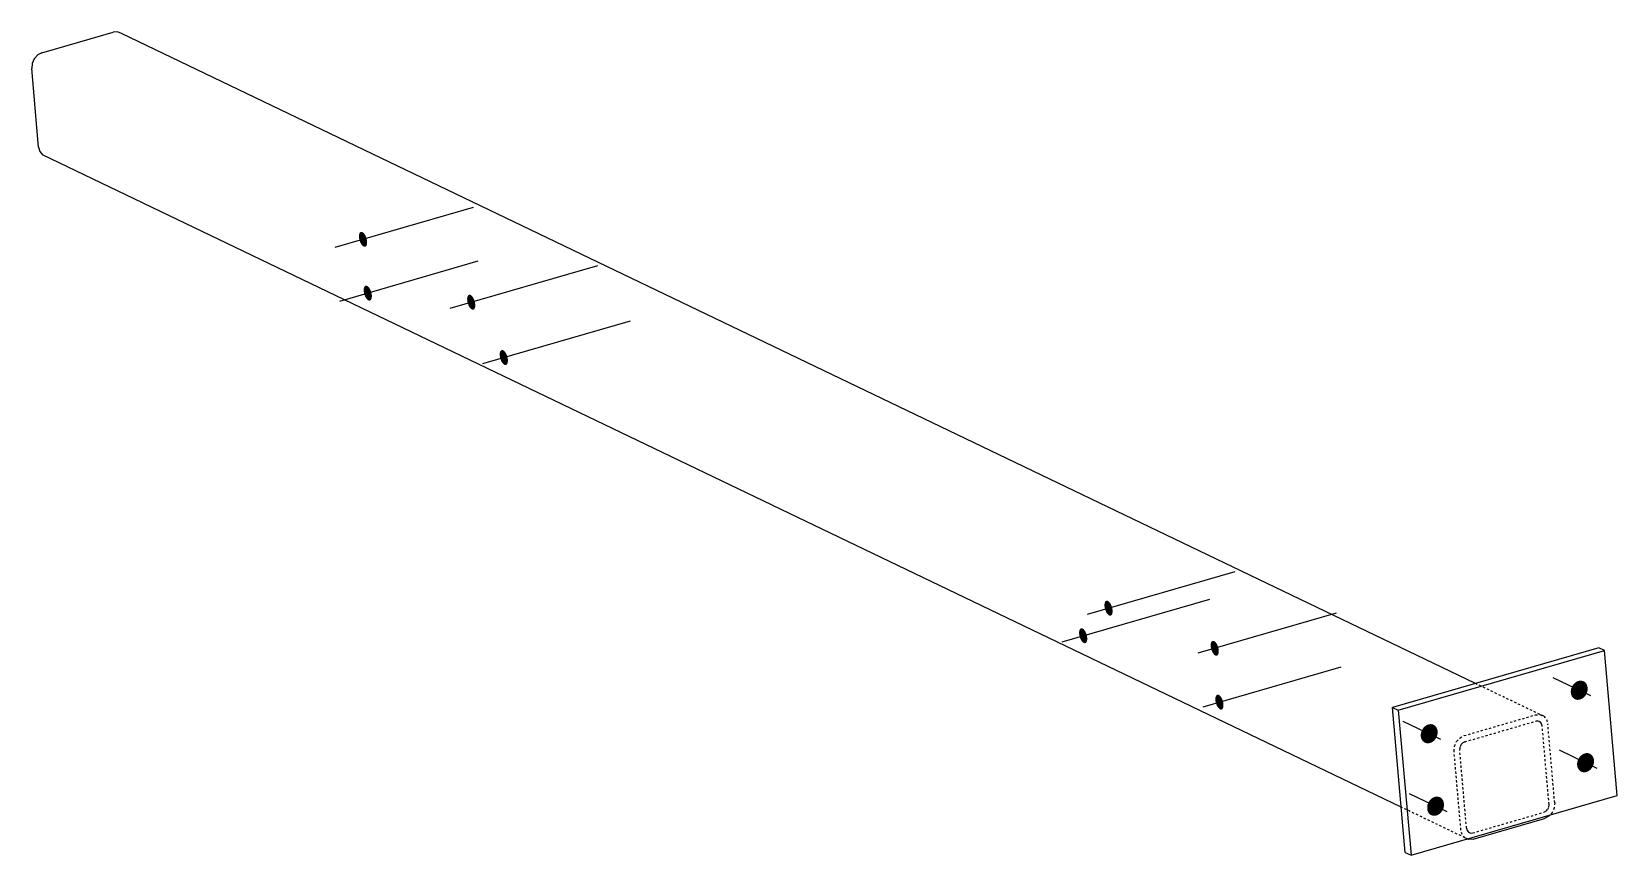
# Model space of a CAD drawing. Header units: millimetres. Extents: x 12 to 24688, y 5 to 757.
# Drawn here: x 12 to 1446, y 12 to 757 of the extents above; entities that cross this region are included whole.
import ezdxf

# ---------------------------------------------------------------- set-up
doc = ezdxf.new("R2010")
doc.units = ezdxf.units.MM
doc.linetypes.add('DXK_LINE_DOT2', pattern=[3.9198, 1.9599, -1.9599])
doc.layers.add('STÅL', color=7, linetype='Continuous')

msp = doc.modelspace()

# ---------------------------------------------------------------- hatches: boundary and pattern name
at = {"layer": 'STÅL', "linetype": 'Continuous'}
for points in [[(314.8, 569.8), (315.1, 568.4), (315.3, 567), (315.3, 565.6), (315.2, 564.5), (314.9, 563.5), (314.4, 562.7), (313.9, 562.3), (313.2, 562.1), (312.5, 562.2), (311.7, 562.6), (310.9, 563.2), (310.2, 564.2), (309.5, 565.3), (308.9, 566.6), (308.5, 567.9), (308.1, 569.4), (307.9, 570.8), (307.9, 572.1), (308.1, 573.2), (308.3, 574.2), (308.8, 575), (309.3, 575.4), (310, 575.6), (310.7, 575.5), (311.5, 575.1), (312.3, 574.5), (313, 573.6), (313.7, 572.4), (314.3, 571.2)], [(319, 521.1), (319.4, 519.7), (319.6, 518.3), (319.6, 517), (319.4, 515.8), (319.1, 514.8), (318.7, 514.1), (318.1, 513.6), (317.5, 513.4), (316.7, 513.5), (316, 513.9), (315.2, 514.6), (314.5, 515.5), (313.8, 516.6), (313.2, 517.9), (312.7, 519.3), (312.4, 520.7), (312.2, 522.1), (312.2, 523.4), (312.3, 524.6), (312.6, 525.5), (313, 526.3), (313.6, 526.8), (314.3, 527), (315, 526.9), (315.8, 526.5), (316.5, 525.8), (317.3, 524.9), (318, 523.8), (318.6, 522.5)], [(412.6, 513), (412.9, 511.5), (413.1, 510.1), (413.1, 508.8), (413, 507.7), (412.7, 506.7), (412.3, 505.9), (411.7, 505.4), (411, 505.3), (410.3, 505.4), (409.5, 505.8), (408.8, 506.4), (408, 507.3), (407.3, 508.5), (406.8, 509.7), (406.3, 511.1), (405.9, 512.5), (405.8, 513.9), (405.7, 515.2), (405.9, 516.4), (406.2, 517.4), (406.6, 518.1), (407.2, 518.6), (407.8, 518.8), (408.6, 518.7), (409.3, 518.3), (410.1, 517.6), (410.8, 516.7), (411.5, 515.6), (412.1, 514.3)], [(442.1, 462.9), (442.4, 461.5), (442.6, 460.1), (442.6, 458.8), (442.5, 457.6), (442.2, 456.7), (441.7, 455.9), (441.2, 455.4), (440.5, 455.2), (439.8, 455.3), (439, 455.7), (438.2, 456.4), (437.5, 457.3), (436.8, 458.4), (436.2, 459.7), (435.8, 461.1), (435.4, 462.5), (435.2, 463.9), (435.2, 465.2), (435.3, 466.4), (435.6, 467.4), (436.1, 468.1), (436.6, 468.6), (437.3, 468.8), (438, 468.7), (438.8, 468.3), (439.6, 467.6), (440.3, 466.7), (441, 465.6), (441.6, 464.3)], [(988.9, 236.3), (989.2, 234.9), (989.4, 233.5), (989.4, 232.2), (989.3, 231), (989, 230), (988.6, 229.3), (988, 228.8), (987.4, 228.6), (986.6, 228.7), (985.9, 229.1), (985.1, 229.8), (984.3, 230.7), (983.6, 231.8), (983.1, 233.1), (982.6, 234.5), (982.2, 235.9), (982.1, 237.3), (982, 238.6), (982.2, 239.8), (982.5, 240.8), (982.9, 241.5), (983.5, 242), (984.1, 242.2), (984.9, 242.1), (985.6, 241.7), (986.4, 241), (987.2, 240.1), (987.8, 239), (988.4, 237.7)], [(966, 211.4), (966.3, 210), (966.5, 208.6), (966.5, 207.3), (966.4, 206.1), (966.1, 205.2), (965.7, 204.4), (965.1, 203.9), (964.4, 203.7), (963.7, 203.8), (962.9, 204.2), (962.2, 204.9), (961.4, 205.8), (960.7, 207), (960.1, 208.2), (959.7, 209.6), (959.3, 211), (959.1, 212.4), (959.1, 213.7), (959.3, 214.9), (959.6, 215.9), (960, 216.6), (960.6, 217.1), (961.2, 217.3), (961.9, 217.2), (962.7, 216.8), (963.5, 216.1), (964.2, 215.2), (964.9, 214.1), (965.5, 212.8)], [(1084.9, 200.1), (1085.3, 198.7), (1085.4, 197.3), (1085.5, 196), (1085.3, 194.8), (1085, 193.8), (1084.6, 193.1), (1084, 192.6), (1083.4, 192.4), (1082.6, 192.5), (1081.9, 192.9), (1081.1, 193.6), (1080.4, 194.5), (1079.7, 195.6), (1079.1, 196.9), (1078.6, 198.2), (1078.3, 199.7), (1078.1, 201.1), (1078.1, 202.4), (1078.2, 203.5), (1078.5, 204.5), (1078.9, 205.3), (1079.5, 205.8), (1080.2, 205.9), (1080.9, 205.8), (1081.7, 205.4), (1082.4, 204.8), (1083.2, 203.9), (1083.9, 202.7), (1084.4, 201.5)], [(1404.8, 164.4), (1405.8, 166), (1407, 167.4), (1408.4, 168.5), (1409.9, 169.4), (1411.5, 169.8), (1413.1, 169.9), (1414.6, 169.6), (1416, 169), (1417.2, 168), (1418.1, 166.7), (1418.7, 165.1), (1419, 163.4), (1419, 161.6), (1418.7, 159.8), (1418, 158), (1417.1, 156.4), (1415.9, 155), (1414.5, 153.9), (1412.9, 153.1), (1411.3, 152.6), (1409.7, 152.5), (1408.2, 152.8), (1406.8, 153.5), (1405.7, 154.5), (1404.7, 155.8), (1404.1, 157.3), (1403.8, 159), (1403.8, 160.8), (1404.1, 162.6)], [(1089.2, 151.4), (1089.5, 150), (1089.7, 148.6), (1089.7, 147.3), (1089.6, 146.1), (1089.3, 145.1), (1088.9, 144.4), (1088.3, 143.9), (1087.6, 143.7), (1086.9, 143.8), (1086.1, 144.2), (1085.4, 144.9), (1084.6, 145.8), (1083.9, 146.9), (1083.3, 148.2), (1082.9, 149.6), (1082.5, 151), (1082.3, 152.4), (1082.3, 153.7), (1082.5, 154.9), (1082.8, 155.8), (1083.2, 156.6), (1083.8, 157.1), (1084.4, 157.3), (1085.1, 157.2), (1085.9, 156.8), (1086.7, 156.1), (1087.4, 155.2), (1088.1, 154.1), (1088.7, 152.8)], [(1269.2, 125), (1270.1, 126.7), (1271.3, 128.1), (1272.7, 129.2), (1274.2, 130), (1275.8, 130.5), (1277.4, 130.6), (1278.9, 130.3), (1280.3, 129.6), (1281.5, 128.6), (1282.4, 127.3), (1283.1, 125.8), (1283.4, 124.1), (1283.4, 122.3), (1283, 120.5), (1282.4, 118.7), (1281.4, 117.1), (1280.2, 115.7), (1278.8, 114.5), (1277.3, 113.7), (1275.7, 113.3), (1274.1, 113.2), (1272.6, 113.5), (1271.2, 114.1), (1270, 115.1), (1269.1, 116.4), (1268.4, 118), (1268.1, 119.7), (1268.1, 121.5), (1268.5, 123.3)], [(1410.5, 98.9), (1411.5, 100.5), (1412.7, 101.9), (1414.1, 103), (1415.6, 103.8), (1417.2, 104.3), (1418.8, 104.4), (1420.3, 104.1), (1421.7, 103.4), (1422.9, 102.4), (1423.8, 101.1), (1424.5, 99.6), (1424.8, 97.9), (1424.8, 96.1), (1424.4, 94.3), (1423.7, 92.5), (1422.8, 90.9), (1421.6, 89.5), (1420.2, 88.4), (1418.7, 87.5), (1417.1, 87.1), (1415.5, 87), (1414, 87.3), (1412.6, 87.9), (1411.4, 88.9), (1410.5, 90.2), (1409.8, 91.8), (1409.5, 93.5), (1409.5, 95.3), (1409.9, 97.1)], [(1274.9, 59.5), (1275.8, 61.1), (1277, 62.5), (1278.4, 63.7), (1280, 64.5), (1281.6, 65), (1283.2, 65), (1284.7, 64.8), (1286.1, 64.1), (1287.2, 63.1), (1288.2, 61.8), (1288.8, 60.3), (1289.1, 58.6), (1289.1, 56.8), (1288.8, 54.9), (1288.1, 53.2), (1287.1, 51.6), (1285.9, 50.2), (1284.5, 49), (1283, 48.2), (1281.4, 47.7), (1279.8, 47.7), (1278.3, 48), (1276.9, 48.6), (1275.7, 49.6), (1274.8, 50.9), (1274.2, 52.4), (1273.9, 54.1), (1273.9, 55.9), (1274.2, 57.8)]]:
    msp.add_hatch(color=96, dxfattribs=at).paths.add_polyline_path(points)

# ---------------------------------------------------------------- linework, layer by layer
at = {"layer": 'STÅL', "color": 2, "linetype": 'Continuous'}
for p, q in [((21.2, 737.6), (85.6, 756.3)), ((89.6, 756.6), (85.6, 756.3)), ((93.1, 755.1), (89.6, 756.6)), ((1317.6, 167.3), (93.1, 755.1)), ((14.3, 732.2), (12.4, 728)), ((17.4, 735.6), (14.3, 732.2)), ((21.2, 737.6), (17.4, 735.6)), ((12.4, 728), (12, 723.4)), ((18.2, 652.3), (12, 723.4)), ((18.2, 652.3), (19.4, 648.2)), ((19.4, 648.2), (21.9, 645.2)), ((1250.5, 55.5), (21.9, 645.2)), ((1429.1, 199.7), (1242.6, 145.6)), ((1247.8, 143.1), (1434.3, 197.1)), ((1434.3, 197.1), (1429.1, 199.7)), ((1445.8, 66.1), (1434.3, 197.1)), ((1242.6, 145.6), (1247.8, 143.1)), ((1254.1, 14.5), (1242.6, 145.6)), ((1247.8, 143.1), (1259.3, 12)), ((1259.3, 12), (1445.8, 66.1)), ((1315.6, 26.6), (1380, 45.3)), ((1383.8, 47.3), (1380, 45.3)), ((1384.9, 48.4), (1383.8, 47.3)), ((1254.1, 14.5), (1259.3, 12)), ((1311.6, 26.3), (1310.4, 26.8)), ((1315.6, 26.6), (1311.6, 26.3))]:
    msp.add_line(p, q, dxfattribs=at)
at = {"layer": 'STÅL', "color": 96, "linetype": 'Continuous'}
for p, q in [((411.2, 597.7), (286.2, 561.5)), ((415.5, 549.1), (290.4, 512.8)), ((390.4, 506.5), (523.9, 545.2)), ((419.8, 456.5), (553.4, 495.2)), ((966.7, 229.9), (1100.2, 268.6)), ((943.7, 205), (1077.3, 243.7)), ((1066.9, 194.9), (1192, 231.1)), ((1071.2, 146.2), (1196.2, 182.4)), ((1422, 156.1), (1387.9, 172.5)), ((1286.3, 116.8), (1252.3, 133.1)), ((1427.7, 90.6), (1393.7, 107)), ((1292.1, 51.3), (1258, 67.6))]:
    msp.add_line(p, q, dxfattribs=at)
at = {"layer": 'STÅL', "color": 7, "linetype": 'DXK_LINE_DOT2'}
for p, q in [((1379.3, 137.7), (1317.6, 167.3)), ((1307.4, 120.2), (1371.8, 138.9)), ((1307.9, 114.6), (1372.3, 133.3)), ((1371.8, 138.9), (1375.8, 139.2)), ((1374.3, 133.4), (1372.3, 133.3)), ((1376.1, 132.7), (1374.3, 133.4)), ((1375.8, 139.2), (1379.3, 137.7)), ((1377.3, 131.2), (1376.1, 132.7)), ((1377.9, 129.1), (1377.3, 131.2)), ((1384.1, 58), (1377.9, 129.1)), ((1379.3, 137.7), (1381.8, 134.7)), ((1381.8, 134.7), (1383, 130.6)), ((1389.2, 59.5), (1383, 130.6)), ((1298.6, 110.6), (1300.5, 114.8)), ((1300.5, 114.8), (1303.6, 118.2)), ((1303.6, 118.2), (1307.4, 120.2)), ((1298.2, 106), (1298.6, 110.6)), ((1304.4, 34.9), (1298.2, 106)), ((1303.5, 109.8), (1303.3, 107.5)), ((1309.5, 36.4), (1303.3, 107.5)), ((1304.4, 111.9), (1303.5, 109.8)), ((1306, 113.6), (1304.4, 111.9)), ((1307.9, 114.6), (1306, 113.6)), ((1383.9, 55.7), (1384.1, 58)), ((1389.2, 59.5), (1388.8, 54.9)), ((1308.1, 27.8), (1250.5, 55.5)), ((1315.1, 32.2), (1379.5, 50.9)), ((1379.5, 50.9), (1381.4, 51.9)), ((1381.4, 51.9), (1383, 53.6)), ((1383, 53.6), (1383.9, 55.7)), ((1386.9, 50.7), (1384.9, 48.4)), ((1388.8, 54.9), (1386.9, 50.7)), ((1305.6, 30.8), (1304.4, 34.9)), ((1308.1, 27.8), (1305.6, 30.8)), ((1309.5, 36.4), (1310.1, 34.3)), ((1310.1, 34.3), (1311.4, 32.8)), ((1311.4, 32.8), (1313.1, 32.1)), ((1313.1, 32.1), (1315.1, 32.2)), ((1310.4, 26.8), (1308.1, 27.8))]:
    msp.add_line(p, q, dxfattribs=at)

doc.saveas('drawing.dxf')
